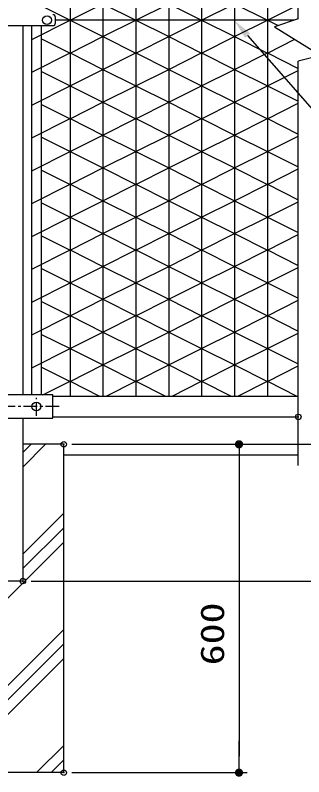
# Model space of a CAD drawing. Units: millimetres, scale not verified. Extents: x -4425 to 4425, y -3150 to 3150.
# Drawn here: x -1572 to -1046, y -1110 to 281 of the extents above; entities that cross this region are included whole.
import ezdxf
from ezdxf.enums import TextEntityAlignment as Align

# ---------------------------------------------------------------- set-up
doc = ezdxf.new("R2010")
doc.units = ezdxf.units.MM
doc.header["$LTSCALE"] = 20
doc.header["$PDMODE"] = 32
doc.header["$PDSIZE"] = 10
doc.linetypes.add('USER1', pattern=[2, 1.25, -0.25, 0.25, -0.25])
for name, color, linetype, lineweight in [('0-0_SUNPOU', 1, 'Continuous', 25), ('0-2_KOUZOU', 7, 'Continuous', 25), ('0-4_BUHIN', 7, 'Continuous', 25), ('0-5_BOLT', 3, 'Continuous', 25), ('0-6_KISO', 7, 'Continuous', 25), ('0-8_AMI-HATCH', 6, 'Continuous', 25), ('0-A_HATCH', 4, 'Continuous', 25)]:
    doc.layers.add(name, color=color, linetype=linetype, lineweight=lineweight)
doc.layers.add('0-1_DEFPOINTS', color=7, linetype='Continuous')
doc.styles.add('ＭＳ ゴシック', font='')
doc.styles.get('ＭＳ ゴシック').set_extended_font_data('MS Gothic')

# ---------------------------------------------------------------- blocks, each defined once
blk = doc.blocks.new('M1')
at = {"layer": '0-0_SUNPOU'}
blk.add_line((-5, 0), (-38.58, 0), dxfattribs=at)
for points in [[(0, 0), (-5, 0), (-4.96, 0.63)], [(0, 0), (-4.96, -0.63), (-5, 0)], [(0, 0), (-4.96, 0.63), (-4.84, 1.24)], [(0, 0), (-4.84, -1.24), (-4.96, -0.63)], [(0, 0), (-4.84, 1.24), (-4.65, 1.84)], [(0, 0), (-4.65, -1.84), (-4.84, -1.24)], [(0, 0), (-4.65, 1.84), (-4.38, 2.41)], [(0, 0), (-4.38, -2.41), (-4.65, -1.84)], [(0, 0), (-4.38, 2.41), (-4.05, 2.94)], [(0, 0), (-4.05, -2.94), (-4.38, -2.41)], [(0, 0), (-4.05, 2.94), (-3.64, 3.42)], [(0, 0), (-3.64, -3.42), (-4.05, -2.94)], [(0, 0), (-3.64, 3.42), (-3.19, 3.85)], [(0, 0), (-3.19, -3.85), (-3.64, -3.42)], [(0, 0), (-3.19, 3.85), (-2.68, 4.22)], [(0, 0), (-2.68, -4.22), (-3.19, -3.85)], [(0, 0), (-2.68, 4.22), (-2.13, 4.52)], [(0, 0), (-2.13, -4.52), (-2.68, -4.22)], [(0, 0), (-2.13, 4.52), (-1.55, 4.76)], [(0, 0), (-1.55, -4.76), (-2.13, -4.52)], [(0, 0), (-1.55, 4.76), (-0.94, 4.91)], [(0, 0), (-0.94, -4.91), (-1.55, -4.76)], [(0, 0), (-0.94, 4.91), (-0.31, 4.99)], [(0, 0), (-0.31, -4.99), (-0.94, -4.91)], [(0, 0), (-0.31, 4.99), (0.31, 4.99)], [(0, 0), (0.31, -4.99), (-0.31, -4.99)], [(0, 0), (0.31, 4.99), (0.94, 4.91)], [(0, 0), (0.94, 4.91), (1.55, 4.76)], [(0, 0), (1.55, 4.76), (2.13, 4.52)], [(0, 0), (2.13, 4.52), (2.68, 4.22)], [(0, 0), (2.68, 4.22), (3.19, 3.85)], [(0, 0), (3.19, 3.85), (3.64, 3.42)], [(0, 0), (3.64, 3.42), (4.05, 2.94)], [(0, 0), (4.05, 2.94), (4.38, 2.41)], [(0, 0), (4.38, 2.41), (4.65, 1.84)], [(0, 0), (4.65, 1.84), (4.84, 1.24)], [(0, 0), (4.84, 1.24), (4.96, 0.63)], [(0, 0), (4.96, 0.63), (5, 0)], [(0, 0), (0.94, -4.91), (0.31, -4.99)], [(0, 0), (1.55, -4.76), (0.94, -4.91)], [(0, 0), (2.13, -4.52), (1.55, -4.76)], [(0, 0), (2.68, -4.22), (2.13, -4.52)], [(0, 0), (3.19, -3.85), (2.68, -4.22)], [(0, 0), (3.64, -3.42), (3.19, -3.85)], [(0, 0), (4.05, -2.94), (3.64, -3.42)], [(0, 0), (4.38, -2.41), (4.05, -2.94)], [(0, 0), (4.65, -1.84), (4.38, -2.41)], [(0, 0), (4.84, -1.24), (4.65, -1.84)], [(0, 0), (4.96, -0.63), (4.84, -1.24)], [(0, 0), (5, 0), (4.96, -0.63)]]:
    blk.add_solid(points, dxfattribs=at)

msp = doc.modelspace()

# ---------------------------------------------------------------- linework, layer by layer
at = {"layer": '0-0_SUNPOU'}
for p, q in [((-1148.3, 243.78), (-1004.93, 79.73)), ((-1468.82, -502.99), (-636.82, -502.99)), ((-1468.82, -502.99), (-636.82, -502.99)), ((-1468.82, -502.99), (-756.82, -502.99)), ((-1468.82, -502.99), (-1149.01, -502.99)), ((-1164.01, -532.99), (-1164.01, -1072.99)), ((-1543.42, -752.99), (-636.82, -752.99)), ((-1543.42, -752.99), (-516.82, -752.99)), ((-1468.82, -1102.99), (-1149.01, -1102.99))]:
    msp.add_line(p, q, dxfattribs=at)
msp.add_solid([(-1153.01, 239.66), (-1172.98, 272.01), (-1143.6, 247.89)], dxfattribs=at)
at = {"layer": '0-1_DEFPOINTS'}
for p in [(-1055.86, -452.99), (-1055.86, -452.99), (-1483.82, -502.99), (-1483.82, -502.99), (-1483.82, -502.99), (-1558.42, -752.99), (-1483.82, -1102.99), (-1483.82, -1102.99), (-1164.01, -1102.99)]:
    msp.add_point(p, dxfattribs=at)
at = {"layer": '0-2_KOUZOU', "color": 3}
for p, q in [((-1055.86, 274.67), (-1055.86, 1090.38)), ((-1055.86, -541.49), (-1055.86, 197.14))]:
    msp.add_line(p, q, dxfattribs=at)
at = {"layer": '0-2_KOUZOU'}
for p, q in [((-1063.7, 272.01), (-1498.84, 272.01)), ((-1558.42, 262.01), (-1558.42, -412.74)), ((-1542.35, -412.74), (-1542.33, 262.01)), ((-1524.36, -412.74), (-1524.34, 262.01)), ((-1503.82, -414.99), (-1055.86, -414.99)), ((-1558.42, -455.24), (-1558.42, -752.99)), ((-1503.82, -452.99), (-1055.86, -452.99)), ((-1558.42, -752.99), (-1609.22, -752.99))]:
    msp.add_line(p, q, dxfattribs=at)
at = {"layer": '0-2_KOUZOU', "color": 3}
msp.add_lwpolyline([(-1055.86, 274.67), (-1099.26, 259.97), (-1014.72, 207.63), (-1055.86, 197.14)], dxfattribs=at)
at = {"layer": '0-4_BUHIN'}
for p, q in [((-1498.84, 267.01), (-1498.84, 277.01)), ((-1663.96, 262.01), (-1503.84, 262.01)), ((-1503.82, -412.74), (-1663.82, -412.74))]:
    msp.add_line(p, q, dxfattribs=at)
at = {"layer": '0-4_BUHIN', "color": 1, "linetype": 'USER1'}
for p, q in [((-1533.82, -450.82), (-1533.82, -418.13)), ((-1492.2, -433.99), (-1676.5, -433.99))]:
    msp.add_line(p, q, dxfattribs=at)
at = {"layer": '0-4_BUHIN'}
msp.add_lwpolyline([(-1663.82, -455.24), (-1503.82, -455.24), (-1503.82, -412.74)], dxfattribs=at)
for centre, start, end in [((-1503.84, 277.01), 0, 90), ((-1503.84, 267.01), 270, 0)]:
    msp.add_arc(centre, 5, start, end, dxfattribs=at)
at = {"layer": '0-5_BOLT'}
for centre in [(-1514.34, 272.01), (-1533.82, -433.99)]:
    msp.add_circle(centre, 8, dxfattribs=at)
at = {"layer": '0-6_KISO'}
for p, q in [((-1055.86, -522.99), (-1483.82, -522.99)), ((-1483.82, -1102.99), (-1683.82, -1102.99))]:
    msp.add_line(p, q, dxfattribs=at)
msp.add_lwpolyline([(-1483.82, -1102.99), (-1483.82, -502.99), (-1558.42, -502.99)], dxfattribs=at)
at = {"layer": '0-8_AMI-HATCH'}
for p, q in [((-1472.28, 958.93), (-1472.28, -414.99)), ((-1412.28, 958.93), (-1412.28, -414.99)), ((-1352.28, 958.93), (-1352.28, -414.99)), ((-1292.28, 958.93), (-1292.28, -414.99)), ((-1232.28, 958.93), (-1232.28, -414.99)), ((-1172.28, 958.93), (-1172.28, -414.99)), ((-1112.28, 958.93), (-1112.28, -414.99)), ((-1524.32, 297.93), (-1472.3, 271.8)), ((-1472.3, 271.8), (-1412.28, 301.95)), ((-1412.32, 301.95), (-1352.3, 271.8)), ((-1352.3, 271.8), (-1292.28, 301.95)), ((-1292.32, 301.95), (-1232.3, 271.8)), ((-1232.3, 271.8), (-1172.28, 301.95)), ((-1542.3, 236.93), (-1472.3, 272.1)), ((-1472.3, 272.1), (-1412.28, 241.95)), ((-1412.32, 241.95), (-1352.3, 272.1)), ((-1352.3, 272.1), (-1292.28, 241.95)), ((-1292.32, 241.95), (-1232.3, 272.1)), ((-1232.3, 272.1), (-1172.28, 241.95)), ((-1172.32, 241.95), (-1112.3, 272.1)), ((-1112.3, 272.1), (-1092.63, 262.22)), ((-1524.32, 237.93), (-1472.3, 211.8)), ((-1472.3, 211.8), (-1412.28, 241.95)), ((-1412.32, 241.95), (-1352.3, 211.8)), ((-1352.3, 211.8), (-1292.28, 241.95)), ((-1292.32, 241.95), (-1232.3, 211.8)), ((-1232.3, 211.8), (-1172.28, 241.95)), ((-1172.32, 241.95), (-1112.3, 211.8)), ((-1112.3, 211.8), (-1062.15, 236.99)), ((-1542.3, 176.93), (-1472.3, 212.1)), ((-1472.3, 212.1), (-1412.28, 181.95)), ((-1412.32, 181.95), (-1352.3, 212.1)), ((-1352.3, 212.1), (-1292.28, 181.95)), ((-1292.32, 181.95), (-1232.3, 212.1)), ((-1232.3, 212.1), (-1172.28, 181.95)), ((-1172.32, 181.95), (-1112.3, 212.1)), ((-1112.3, 212.1), (-1055.86, 183.75)), ((-1472.3, 151.8), (-1412.28, 181.95)), ((-1412.32, 181.95), (-1352.3, 151.8)), ((-1352.3, 151.8), (-1292.28, 181.95)), ((-1292.32, 181.95), (-1232.3, 151.8)), ((-1232.3, 151.8), (-1172.28, 181.95)), ((-1172.32, 181.95), (-1112.3, 151.8)), ((-1524.32, 177.93), (-1472.3, 151.8)), ((-1112.3, 151.8), (-1055.86, 180.15)), ((-1542.3, 116.93), (-1472.3, 152.1)), ((-1472.3, 152.1), (-1412.28, 121.95)), ((-1412.32, 121.95), (-1352.3, 152.1)), ((-1352.3, 152.1), (-1292.28, 121.95)), ((-1292.32, 121.95), (-1232.3, 152.1)), ((-1232.3, 152.1), (-1172.28, 121.95)), ((-1172.32, 121.95), (-1112.3, 152.1)), ((-1112.3, 152.1), (-1055.86, 123.75)), ((-1524.32, 117.93), (-1472.3, 91.8)), ((-1472.3, 91.8), (-1412.28, 121.95)), ((-1412.32, 121.95), (-1352.3, 91.8)), ((-1352.3, 91.8), (-1292.28, 121.95)), ((-1292.32, 121.95), (-1232.3, 91.8)), ((-1232.3, 91.8), (-1172.28, 121.95)), ((-1172.32, 121.95), (-1112.3, 91.8)), ((-1112.3, 91.8), (-1055.86, 120.15)), ((-1542.3, 56.93), (-1472.3, 92.1)), ((-1472.3, 92.1), (-1412.28, 61.95)), ((-1412.32, 61.95), (-1352.3, 92.1)), ((-1352.3, 92.1), (-1292.28, 61.95)), ((-1292.32, 61.95), (-1232.3, 92.1)), ((-1232.3, 92.1), (-1172.28, 61.95)), ((-1172.32, 61.95), (-1112.3, 92.1)), ((-1112.3, 92.1), (-1055.86, 63.75)), ((-1524.32, 57.93), (-1472.3, 31.8)), ((-1472.3, 31.8), (-1412.28, 61.95)), ((-1412.32, 61.95), (-1352.3, 31.8)), ((-1352.3, 31.8), (-1292.28, 61.95)), ((-1292.32, 61.95), (-1232.3, 31.8)), ((-1232.3, 31.8), (-1172.28, 61.95)), ((-1172.32, 61.95), (-1112.3, 31.8)), ((-1112.3, 31.8), (-1055.86, 60.15)), ((-1412.32, 1.95), (-1352.3, 32.1)), ((-1352.3, 32.1), (-1292.28, 1.95)), ((-1292.32, 1.95), (-1232.3, 32.1)), ((-1232.3, 32.1), (-1172.28, 1.95)), ((-1172.32, 1.95), (-1112.3, 32.1)), ((-1112.3, 32.1), (-1055.86, 3.75)), ((-1472.3, -28.2), (-1412.28, 1.95)), ((-1412.32, 1.95), (-1352.3, -28.2)), ((-1352.3, -28.2), (-1292.28, 1.95)), ((-1292.32, 1.95), (-1232.3, -28.2)), ((-1232.3, -28.2), (-1172.28, 1.95)), ((-1172.32, 1.95), (-1112.3, -28.2)), ((-1112.3, -28.2), (-1055.86, 0.15)), ((-1524.32, -2.07), (-1472.3, -28.2)), ((-1542.3, -63.07), (-1472.3, -27.9)), ((-1472.3, -27.9), (-1412.28, -58.05)), ((-1412.32, -58.05), (-1352.3, -27.9)), ((-1352.3, -27.9), (-1292.28, -58.05)), ((-1292.32, -58.05), (-1232.3, -27.9)), ((-1232.3, -27.9), (-1172.28, -58.05)), ((-1172.32, -58.05), (-1112.3, -27.9)), ((-1112.3, -27.9), (-1055.86, -56.25)), ((-1524.32, -62.07), (-1472.3, -88.2)), ((-1472.3, -88.2), (-1412.28, -58.05)), ((-1412.32, -58.05), (-1352.3, -88.2)), ((-1352.3, -88.2), (-1292.28, -58.05)), ((-1292.32, -58.05), (-1232.3, -88.2)), ((-1232.3, -88.2), (-1172.28, -58.05)), ((-1172.32, -58.05), (-1112.3, -88.2)), ((-1112.3, -88.2), (-1055.86, -59.85)), ((-1542.3, -123.07), (-1472.3, -87.9)), ((-1472.3, -87.9), (-1412.28, -118.05)), ((-1292.32, -118.05), (-1232.3, -87.9)), ((-1232.3, -87.9), (-1172.28, -118.05)), ((-1172.32, -118.05), (-1112.3, -87.9)), ((-1112.3, -87.9), (-1055.86, -116.25)), ((-1524.32, -122.07), (-1472.3, -148.2)), ((-1472.3, -148.2), (-1412.28, -118.05)), ((-1292.32, -118.05), (-1232.3, -148.2)), ((-1232.3, -148.2), (-1172.28, -118.05)), ((-1172.32, -118.05), (-1112.3, -148.2)), ((-1112.3, -148.2), (-1055.86, -119.85)), ((-1542.3, -183.07), (-1472.3, -147.9)), ((-1472.3, -147.9), (-1412.28, -178.05)), ((-1292.32, -178.05), (-1232.3, -147.9)), ((-1232.3, -147.9), (-1172.28, -178.05)), ((-1172.32, -178.05), (-1112.3, -147.9)), ((-1112.3, -147.9), (-1055.86, -176.25)), ((-1472.3, -208.2), (-1412.28, -178.05)), ((-1292.32, -178.05), (-1232.3, -208.2)), ((-1232.3, -208.2), (-1172.28, -178.05)), ((-1172.32, -178.05), (-1112.3, -208.2)), ((-1112.3, -208.2), (-1055.86, -179.85)), ((-1524.32, -182.07), (-1472.3, -208.2)), ((-1542.3, -243.07), (-1472.3, -207.9)), ((-1472.3, -207.9), (-1412.28, -238.05)), ((-1292.32, -238.05), (-1232.3, -207.9)), ((-1232.3, -207.9), (-1172.28, -238.05)), ((-1172.32, -238.05), (-1112.3, -207.9)), ((-1112.3, -207.9), (-1055.86, -236.25)), ((-1524.32, -242.07), (-1472.3, -268.2)), ((-1472.3, -268.2), (-1412.28, -238.05)), ((-1292.32, -238.05), (-1232.3, -268.2)), ((-1232.3, -268.2), (-1172.28, -238.05)), ((-1172.32, -238.05), (-1112.3, -268.2)), ((-1112.3, -268.2), (-1055.86, -239.85)), ((-1542.3, -303.07), (-1472.3, -267.9)), ((-1472.3, -267.9), (-1412.28, -298.05)), ((-1292.32, -298.05), (-1232.3, -267.9)), ((-1232.3, -267.9), (-1172.28, -298.05)), ((-1172.32, -298.05), (-1112.3, -267.9)), ((-1112.3, -267.9), (-1055.86, -296.25)), ((-1524.32, -302.07), (-1472.3, -328.2)), ((-1472.3, -328.2), (-1412.28, -298.05)), ((-1292.32, -298.05), (-1232.3, -328.2)), ((-1232.3, -328.2), (-1172.28, -298.05)), ((-1172.32, -298.05), (-1112.3, -328.2)), ((-1112.3, -328.2), (-1055.86, -299.85)), ((-1542.3, -363.07), (-1472.3, -327.9)), ((-1472.3, -327.9), (-1412.28, -358.05)), ((-1292.32, -358.05), (-1232.3, -327.9)), ((-1232.3, -327.9), (-1172.28, -358.05)), ((-1172.32, -358.05), (-1112.3, -327.9)), ((-1112.3, -327.9), (-1055.86, -356.25)), ((-1472.3, -388.2), (-1412.28, -358.05)), ((-1292.32, -358.05), (-1232.3, -388.2)), ((-1232.3, -388.2), (-1172.28, -358.05)), ((-1172.32, -358.05), (-1112.3, -388.2)), ((-1112.3, -388.2), (-1055.86, -359.85)), ((-1524.32, -362.07), (-1472.3, -388.2)), ((-1521.74, -412.74), (-1472.3, -387.9)), ((-1472.3, -387.9), (-1418.37, -414.99)), ((-1286.22, -414.99), (-1232.3, -387.9)), ((-1232.3, -387.9), (-1178.37, -414.99)), ((-1166.22, -414.99), (-1112.3, -387.9)), ((-1112.3, -387.9), (-1058.37, -414.99))]:
    msp.add_line(p, q, dxfattribs=at)
for points in [[(-1172.32, 301.95), (-1112.3, 271.8), (-1055.86, 300.15)], [(-1542.3, -3.07), (-1472.3, 32.1), (-1412.28, 1.95)], [(-1412.32, -118.05), (-1352.3, -87.9), (-1292.28, -118.05)], [(-1412.32, -118.05), (-1352.3, -148.2), (-1292.28, -118.05)], [(-1412.32, -178.05), (-1352.3, -147.9), (-1292.28, -178.05)], [(-1412.32, -178.05), (-1352.3, -208.2), (-1292.28, -178.05)], [(-1412.32, -238.05), (-1352.3, -207.9), (-1292.28, -238.05)], [(-1412.32, -238.05), (-1352.3, -268.2), (-1292.28, -238.05)], [(-1412.32, -298.05), (-1352.3, -267.9), (-1292.28, -298.05)], [(-1412.32, -298.05), (-1352.3, -328.2), (-1292.28, -298.05)], [(-1412.32, -358.05), (-1352.3, -327.9), (-1292.28, -358.05)], [(-1412.32, -358.05), (-1352.3, -388.2), (-1292.28, -358.05)], [(-1406.22, -414.99), (-1352.3, -387.9), (-1298.37, -414.99)]]:
    msp.add_lwpolyline(points, dxfattribs=at)
at = {"layer": '0-A_HATCH'}
for p, q in [((-1558.42, -544.55), (-1516.86, -502.99)), ((-1558.42, -518.03), (-1543.38, -502.99)), ((-1558.42, -703.65), (-1483.82, -629.05)), ((-1558.42, -730.16), (-1483.82, -655.56)), ((-1683.82, -882.08), (-1483.82, -682.08)), ((-1683.82, -1041.18), (-1483.82, -841.18)), ((-1683.82, -1067.69), (-1483.82, -867.69)), ((-1683.82, -1094.21), (-1483.82, -894.21)), ((-1533.5, -1102.99), (-1483.82, -1053.31)), ((-1506.98, -1102.99), (-1483.82, -1079.83))]:
    msp.add_line(p, q, dxfattribs=at)

# ---------------------------------------------------------------- block references
at = {"layer": '0-0_SUNPOU', "xscale": 1.5, "yscale": 1.5}
for p, rotation in [((-1164.01, -502.99), 90), ((-1164.01, -1102.99), 270)]:
    msp.add_blockref('M1', p, dxfattribs=dict(at, rotation=rotation))

# ---------------------------------------------------------------- texts
at = {"layer": '0-0_SUNPOU', "color": 3, "style": 'ＭＳ ゴシック', "width": 1.3}
msp.add_text('600', height=43.26, rotation=90, dxfattribs=at).set_placement((-1178.18, -906.81), align=Align.BOTTOM_LEFT)

doc.saveas('drawing.dxf')
